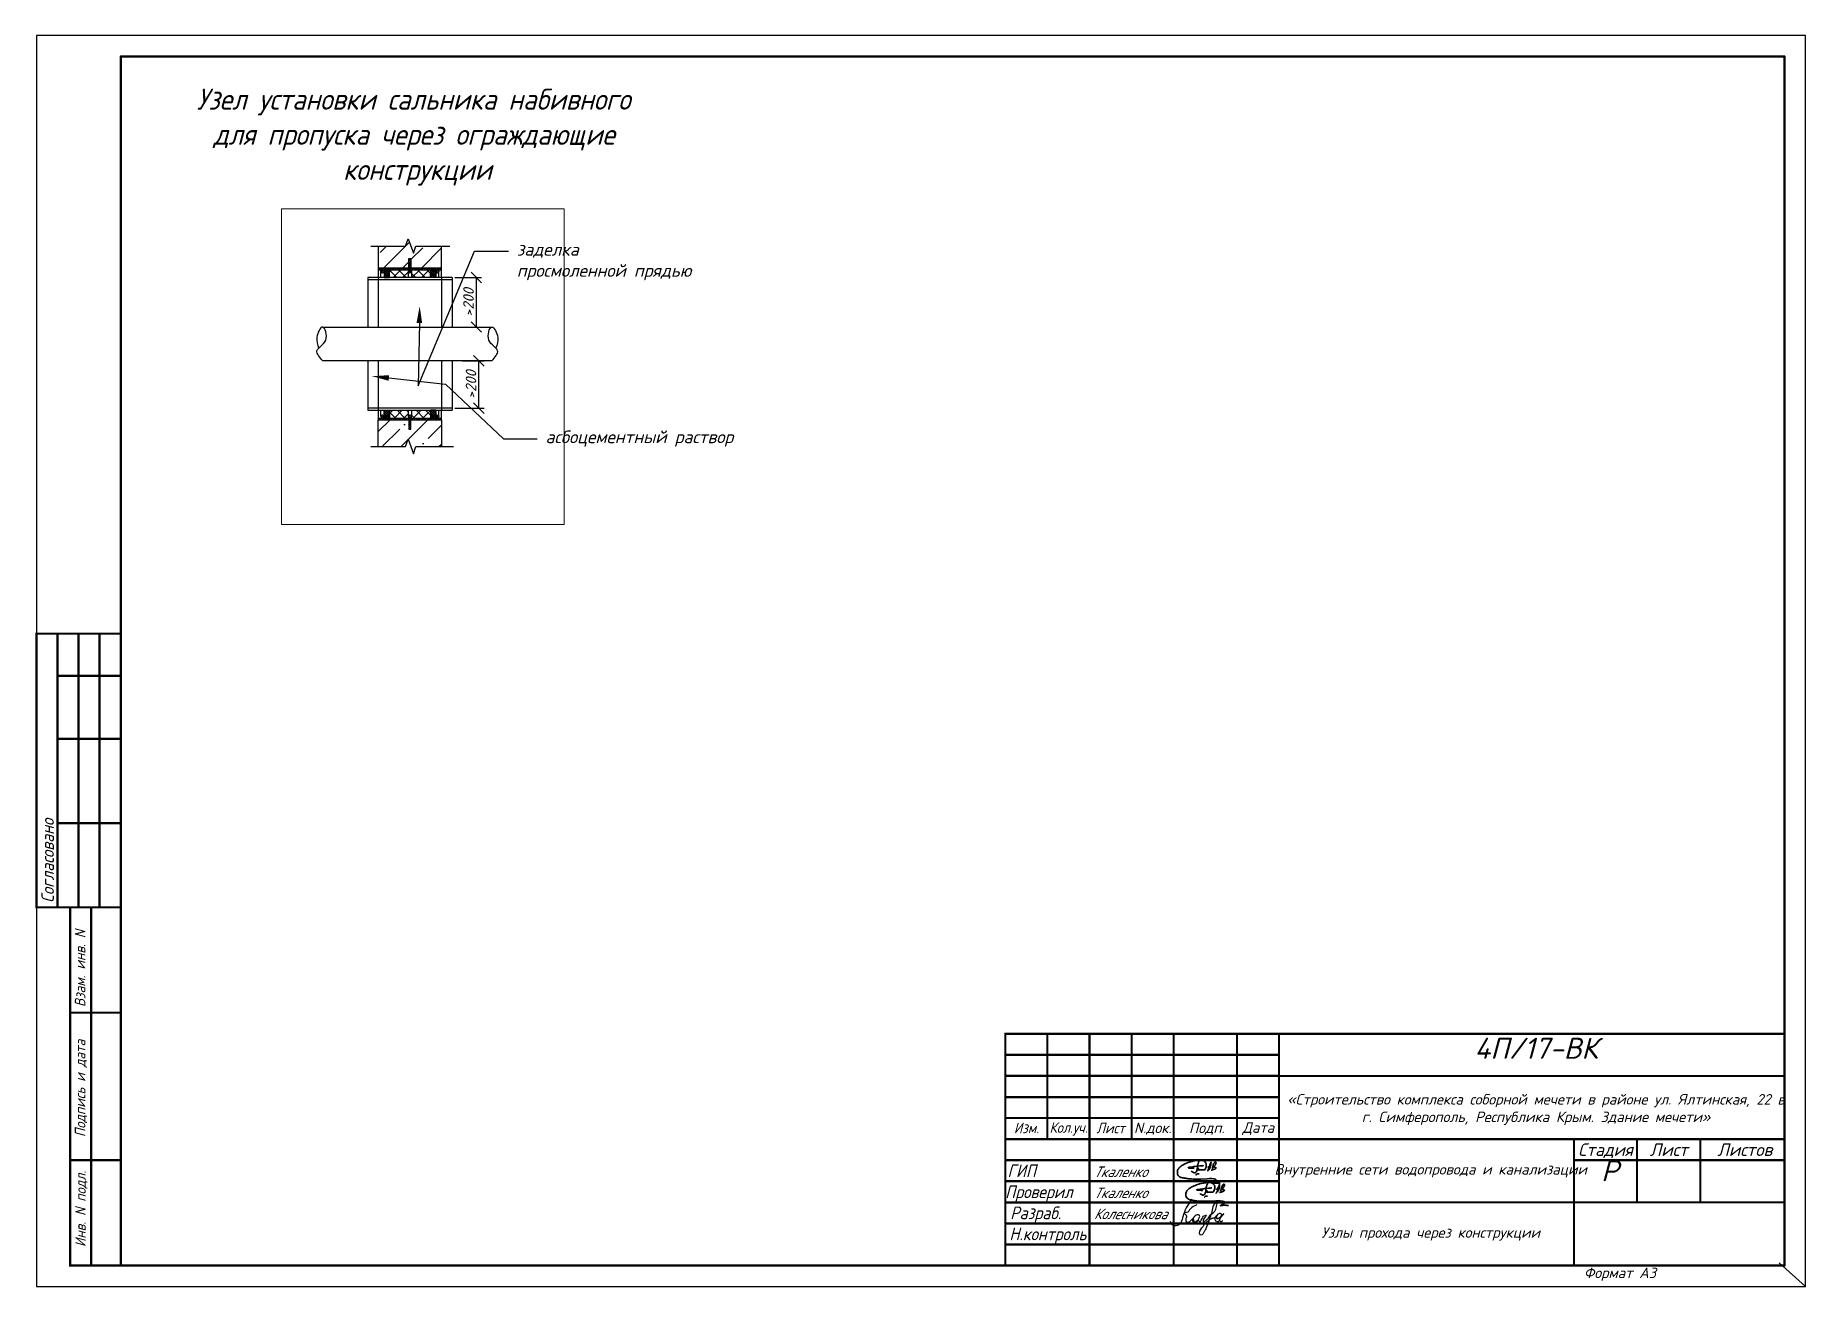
# Paper-space layout 'узлы' of a CAD drawing. Header units: millimetres. Extents: x 0 to 420, y 0 to 297.
# The model-space entities are those that its viewports show. They can reach past a viewport. Long polylines and large blocks are cut down to what shows.
import ezdxf
from ezdxf import colors
from ezdxf.entities.mleader import LeaderData, LeaderLine
from ezdxf.enums import TextEntityAlignment as Align
from ezdxf.math import Vec2, Vec3

# ---------------------------------------------------------------- set-up
doc = ezdxf.new("R2010")
doc.units = ezdxf.units.MM
doc.linetypes.add('ACAD_ISO02W100', pattern=[15, 12, -3])
for name, color, linetype, lineweight in [('text', 102, 'Continuous', 15), ('ВК_frame', 5, 'Continuous', 50), ('ВК_PI Stamp', 7, 'Continuous', 50), ('ВК_text_frame', 140, 'Continuous', 15), ('ОП', 7, 'Continuous', 25), ('основная_05', 7, 'Continuous', 50)]:
    doc.layers.add(name, color=color, linetype=linetype, lineweight=lineweight)
doc.layers.add('ВК_defpoints', color=7, linetype='Continuous', plot=False)
doc.layers.add('ВК_text', color=102, linetype='Continuous')
doc.layers.add('ВК_К1_текст', color=34, linetype='Continuous')
doc.styles.add('ISOPEUR', font='isocpeui.ttf')
doc.styles.add('note', font='isocpeur.ttf', dxfattribs={"width": 0.9, "oblique": 15})
doc.styles.add('text_frame', font='isocpeur.ttf', dxfattribs={"width": 0.9, "oblique": 15})
doc.dimstyles.new('Аннотативный', dxfattribs={"dimscale": 0, "dimtxt": 2.5, "dimasz": 2.5, "dimexe": 1.25, "dimexo": 0.625, "dimtad": 1, "dimdec": 0, "dimtxsty": 'ISOPEUR', "dimblk": 'OBLIQUE', "dimcen": 2.5, "dimclrt": 256, "dimadec": 0, "dimazin": 0, "dimtfac": 1, "dimtdec": 0, "dimtmove": 0, "dimatfit": 3, "dimfxl": 1, "dimtfillclr": 256, "dimarcsym": 0})
pattern_1 = [(45, (-38386.1686, -40300.084), (-4.49012806, 4.49012806), [])]
pattern_2 = [(45, (-38386.17, -40300.084), (-22.45064, 22.45064), []), (135, (-38386.17, -40300.084), (-22.45064, -22.45064), [])]

# ---------------------------------------------------------------- blocks, each defined once
blk = doc.blocks.new('*U90')
blk.add_lwpolyline([(0, 0), (420, 0), (420, 297), (0, 297)], close=True)
at = {"layer": 'text', "color": 0}
for p, q in [((230, 37.51), (230, 57.51)), ((230, 47.55), (230, 31.55))]:
    blk.add_line(p, q, dxfattribs=at)
at = {"layer": 'ВК_frame', "color": 0}
for p, q in [((5, 155), (5, 90)), ((10, 155), (10, 90)), ((15, 155), (15, 90)), ((20, 155), (20, 5)), ((5, 145), (20, 145)), ((5, 130), (20, 130)), ((5, 110), (20, 110)), ((295, 55), (230, 55)), ((295, 50), (230, 50)), ((295, 45), (230, 45)), ((295, 30), (230, 30)), ((295, 25), (230, 25)), ((295, 20), (230, 20)), ((295, 15), (230, 15)), ((295, 10), (230, 10)), ((230, 5), (415, 5)), ((230, 5), (415, 5)), ((230, 5), (415, 5))]:
    blk.add_line(p, q, dxfattribs=at)
at = {"layer": 'ВК_frame', "color": 0, "const_width": 0.5}
blk.add_lwpolyline([(0, 90), (20, 90), (20, 155), (0, 155)], close=True, dxfattribs=at)
for points in [[(20, 5), (8, 5), (8, 90), (20, 90)], [(13, 5), (13, 90)], [(415, 60), (230, 60), (230, 5)], [(240, 60), (240, 35)], [(250, 60), (250, 5)], [(260, 60), (260, 35)], [(270, 5), (270, 60)], [(285, 60), (285, 5)], [(295, 5), (295, 60)], [(415, 50), (295, 50)], [(295, 40), (230, 40)], [(295, 35), (230, 35)], [(415, 35), (295, 35)], [(365, 5), (365, 35)], [(380, 20), (380, 35)], [(395, 35), (395, 20)], [(365, 30), (415, 30)], [(415, 20), (295, 20)]]:
    blk.add_lwpolyline(points, dxfattribs=at)
at = {"layer": 'ВК_frame', "color": 0, "linetype": 'Continuous', "const_width": 0.5}
for points in [[(8, 65), (20, 65)], [(8, 30), (20, 30)]]:
    blk.add_lwpolyline(points, dxfattribs=at)
at = {"layer": 'основная_05'}
blk.add_lwpolyline([(20, 5), (415, 5), (415, 292), (20, 292)], close=True, dxfattribs=at)
at = {"layer": 'ВК_text_frame', "color": 0, "style": 'text_frame', "oblique": 15, "width": 0.9}
blk.add_text('Согласовано', height=3, rotation=90, dxfattribs=at).set_placement((4.15, 91.11))
at = {"layer": 'ВК_text_frame', "color": 0, "linetype": 'Continuous', "style": 'text_frame', "oblique": 15, "width": 0.9}
for s, p in [('Взам. инв. N', (11.61, 66.37)), ('Подпись и дата', (11.62, 35.49)), ('Инв. N подл.', (11.72, 9.39))]:
    blk.add_text(s, height=2.5, rotation=90, dxfattribs=at).set_placement(p)
at = {"layer": 'ВК_text_frame', "color": 0, "style": 'text_frame', "oblique": 15, "width": 0.9}
for s, p in [('Изм.', (235.02, 37.65)), ('Кол.уч.', (245.02, 37.41)), ('Лист', (255.02, 37.65))]:
    blk.add_text(s, height=2.5, dxfattribs=at).set_placement(p, align=Align.MIDDLE)
at = {"layer": 'ВК_text_frame', "color": 0, "style": 'text_frame', "oblique": 15}
for s, p in [('N.док.', (265.02, 37.49)), ('Подп.', (277.84, 37.49)), ('Дата', (290.07, 37.49))]:
    blk.add_text(s, height=2.5, dxfattribs=at).set_placement(p, align=Align.MIDDLE)
at = {"layer": 'ВК_text_frame', "color": 0, "style": 'text_frame', "oblique": 15, "width": 0.962963}
blk.add_text('Стадия', height=3, dxfattribs=at).set_placement((366, 31), (379, 31), align=Align.FIT)
at = {"layer": 'ВК_text_frame', "color": 0, "style": 'text_frame', "oblique": 15}
for s, p in [('Лист', (383, 31)), ('Листов', (399.05, 31))]:
    blk.add_text(s, height=3, dxfattribs=at).set_placement(p)
at = {"layer": 'ВК_text_frame', "color": 0, "style": 'text_frame', "oblique": 15, "width": 0.9}
for s, p in [('ГИП', (233.91, 27.5)), ('Проверил', (237.99, 22.5)), ('Разраб.', (237.22, 17.5)), ('Н.контроль', (240.12, 12.5))]:
    blk.add_text(s, height=3, dxfattribs=at).set_placement(p, align=Align.MIDDLE_CENTER)
blk = doc.blocks.new('_Oblique')
at = {"color": 0, "linetype": 'ByBlock', "lineweight": -2}
blk.add_line((-0.5, -0.5), (0.5, 0.5), dxfattribs=at)
blk = doc.blocks.new('*D448')
at = {"layer": 'Defpoints', "color": 0, "transparency": 16777216}
for p in [(99.12, 239.52), (104.9, 239.52), (96.62, 227.77)]:
    blk.add_point(p, dxfattribs=at)
at = {"layer": 'ВК_text', "color": 0, "lineweight": -2, "transparency": 16777216}
for p, q in [((99.75, 239.52), (106.15, 239.52)), ((104.9, 227.77), (104.9, 239.52)), ((97.25, 227.77), (106.15, 227.77))]:
    blk.add_line(p, q, dxfattribs=at)
at = {"layer": 'ВК_text', "color": 0, "lineweight": -2, "transparency": 16777216, "xscale": 2.5, "yscale": 2.5, "zscale": 2.5}
for p, rotation in [((104.9, 239.52), 90), ((104.9, 227.77), 270)]:
    blk.add_blockref('_Oblique', p, dxfattribs=dict(at, rotation=rotation))
at = {"layer": 'ВК_text', "transparency": 16777216, "insert": (103.03, 233.64), "char_height": 2.5, "attachment_point": 5, "rotation": 90, "style": 'ISOPEUR'}
blk.add_mtext('{\\H0.95833x;>}200', dxfattribs=at)
blk = doc.blocks.new('*D449')
at = {"layer": 'Defpoints', "color": 0, "transparency": 16777216}
for p in [(100.97, 219.77), (105.5, 219.77), (99.12, 208.52)]:
    blk.add_point(p, dxfattribs=at)
at = {"layer": 'ВК_text', "color": 0, "lineweight": -2, "transparency": 16777216}
for p, q in [((101.6, 219.77), (106.75, 219.77)), ((105.5, 208.52), (105.5, 219.77)), ((99.75, 208.52), (106.75, 208.52))]:
    blk.add_line(p, q, dxfattribs=at)
at = {"layer": 'ВК_text', "color": 0, "lineweight": -2, "transparency": 16777216, "xscale": 2.5, "yscale": 2.5, "zscale": 2.5}
for p, rotation in [((105.5, 219.77), 90), ((105.5, 208.52), 270)]:
    blk.add_blockref('_Oblique', p, dxfattribs=dict(at, rotation=rotation))
at = {"layer": 'ВК_text', "transparency": 16777216, "insert": (103.62, 214.14), "char_height": 2.5, "attachment_point": 5, "rotation": 90, "style": 'ISOPEUR'}
blk.add_mtext('{\\H0.95833x;>}200', dxfattribs=at)
blk = doc.blocks.new('A$C77FD01EB')
at = {"layer": 'ОП', "color": 5, "lineweight": 35, "ltscale": 100}
for p, q in [((10021, 9860), (10110, 10097)), ((10110, 10097), (10231, 10450)), ((10231, 10450), (10269, 10561))]:
    blk.add_line(p, q, dxfattribs=at)
for points in [[(20301, 80), (20161, 120), (20161, 120), (19392, 150), (19211, 190), (17761, 200), (17552, 144), (16951, 140), (16671, 120), (16351, 0), (17121, 400), (17375, 532), (17571, 640), (17671, 730), (17841, 820), (18015, 912), (18311, 1150), (18411, 1260), (18491, 1390), (18531, 1480), (18531, 1550), (18531, 1620), (18481, 1680), (18440, 1729), (18337, 1853), (18201, 1940), (18096, 2007), (17931, 2070), (17421, 2220), (17211, 2220), (16311, 2340), (15251, 2320), (14191, 2240), (11201, 2110), (10520, 2080), (9251, 2080), (8431, 2080), (7561, 2080), (6791, 2150), (6182, 2206), (5211, 2270), (4881, 2340), (4511, 2380), (4321, 2380), (4121, 2450), (3921, 2460), (3611, 2476), (3401, 2530), (3127, 2601), (2861, 2601), (2671, 2660), (2501, 2660), (2381, 2710), (1971, 2810), (1646, 2889), (1301, 3070), (1121, 3160), (993, 3224), (851, 3350), (541, 3670), (374, 3843), (111, 4360), (0, 4579), (0, 4810), (1, 5610), (2, 5860), (101, 6260), (231, 6560), (322, 6769), (501, 6990), (691, 7270), (991, 7590), (1281, 7880), (1631, 8130), (1882, 8309), (2146, 8498), (2561, 8730), (3261, 9130), (3611, 9300), (3974, 9476), (4411, 9650), (5081, 9900), (5601, 10070), (6131, 10230), (6434, 10321), (7031, 10490), (7391, 10580), (8341, 10740), (9051, 10850), (9490, 10918), (10051, 10950), (11081, 10950), (11691, 10950), (12131, 10850), (12571, 10680), (12911, 10500), (13181, 10260), (13421, 9920), (13521, 9740), (13601, 9550), (13661, 9390), (13701, 9060), (13701, 8700), (13701, 8360), (13681, 8090), (13611, 7760), (13511, 7390), (13391, 7140), (13151, 6670), (12951, 6490), (12811, 6470), (12671, 6490), (12501, 6480), (12371, 6430), (12181, 6410), (12101, 6420), (11971, 6470), (11721, 6500), (11541, 6450), (11352, 6400), (11111, 6440), (10931, 6440), (10621, 6440), (10271, 6330), (10271, 6330), (10271, 6330), (10271, 6330), (10271, 6330), (10271, 6330), (10271, 6330), (10271, 6330), (10271, 6330), (10271, 6330), (10271, 6330), (10271, 6330), (10271, 6330), (10271, 6330), (10271, 6330), (10271, 6330), (10271, 6330), (10271, 6330), (10271, 6330), (10271, 6330), (10271, 6330), (10271, 6330), (10271, 6330), (10271, 6330), (10271, 6330)], [(7981, 7090), (7911, 7150), (7841, 7190), (7776, 7228), (7671, 7250), (7511, 7270), (7371, 7288), (7141, 7310), (6981, 7320), (6781, 7332), (6541, 7340), (6281, 7340), (5941, 7340), (5441, 7340), (5341, 7360), (5268, 7375), (5231, 7410), (5185, 7454), (5140, 7498), (5161, 7550), (5231, 7570), (5408, 7621), (5781, 7670), (6181, 7710), (6811, 7790), (7321, 7880), (7901, 7990), (8481, 8080), (9051, 8160), (9481, 8200), (9901, 8240), (10741, 8330), (11471, 8400), (11961, 8440), (12211, 8460), (12261, 8450), (12321, 8430)], [(6581, 5840), (6851, 5640), (6973, 5549), (7191, 5460), (7411, 5370), (7721, 5190), (8061, 5060), (8261, 5020), (8431, 5030), (8581, 5130), (8771, 5310), (8961, 5510), (9121, 5700), (9211, 5940), (9305, 6189), (9421, 6640), (9461, 6980), (9531, 7500), (9601, 8130), (9703, 8843)], [(9703, 8843), (9751, 9090), (9811, 9250), (9871, 9420), (9931, 9620), (10021, 9860)], [(14361, 5770), (14461, 6080), (14651, 6430), (14823, 6747), (14971, 7200), (15121, 7650), (15251, 8230), (15391, 8590), (15492, 8850), (15628, 9198), (15791, 9660), (15891, 9940), (15961, 10080), (15981, 10090), (16001, 10090), (16011, 10090), (16031, 10080), (16031, 10060), (16011, 9960), (15989, 9847), (15953, 9668), (15941, 9420), (15931, 9220), (15921, 9020), (15911, 8810), (15891, 8630), (15881, 8540), (15801, 8310), (15741, 8070), (15611, 7860), (15381, 7350), (15191, 6929), (15046, 6608), (14975, 6449)], [(18146, 10200), (18251, 10160), (18311, 10080), (18351, 9980), (18381, 9830), (18381, 9670), (18361, 9570), (18331, 9420), (18261, 9240), (18091, 8950), (18023, 8833), (17921, 8730), (17751, 8550), (17571, 8360), (17471, 8240), (17341, 8090), (17271, 7960), (17241, 7850), (17261, 7760), (17371, 7710), (17531, 7670), (17821, 7670), (17941, 7650), (18081, 7600), (18241, 7520), (18311, 7450), (18361, 7370), (18371, 7350), (18361, 7310), (18331, 7240), (18171, 7100), (18059, 7002), (17801, 6840), (17481, 6720), (17261, 6640), (17059, 6566), (16771, 6480), (16591, 6430), (16411, 6390), (16191, 6320), (15999, 6259)], [(16511, 6900), (16621, 7330), (16701, 7590), (16780, 7844), (17081, 8910), (17211, 9250), (17371, 9530), (17581, 9810), (17791, 10060), (17931, 10160), (18071, 10200), (18146, 10200)], [(10321, 4530), (10121, 4570), (9992, 4596), (9821, 4603), (9561, 4577), (9358, 4516), (9231, 4400), (9085, 4266), (8981, 4172), (8891, 4020), (8931, 4140), (8950, 4197), (8931, 4250), (8916, 4292), (8841, 4350)], [(9921, 7350), (9841, 7130), (9801, 6900), (9743, 6566), (9700, 6320), (9679, 6199)], [(10191, 7290), (10121, 7060), (10060, 6857), (10001, 6663), (9950, 6497), (9950, 6350)], [(14441, 7690), (14561, 7820), (14711, 7880), (14930, 7968), (15281, 7968), (15801, 7968), (15871, 7960)]]:
    blk.add_lwpolyline(points, dxfattribs=at)
blk = doc.blocks.new('подпис_колесникова')
at = {"layer": 'ОП', "lineweight": 25, "ltscale": 100}
for points in [[(1454714, 104026), (1454520, 103670), (1454372, 103401), (1454251, 103421), (1454207, 103498)], [(1454830, 103890), (1454680, 103800), (1454589, 103709), (1454528, 103701), (1454583, 103648), (1454568, 103539), (1454590, 103482), (1454650, 103490), (1454684, 103516), (1454759, 103591), (1454739, 103571), (1454726, 103521), (1454729, 103510), (1454770, 103482), (1454840, 103501), (1454881, 103568), (1454899, 103631), (1454888, 103649), (1454850, 103659), (1454840, 103659), (1454797, 103635), (1454771, 103609), (1454749, 103570), (1454749, 103560), (1454770, 103490), (1454870, 103519), (1454900, 103489), (1454939, 103530), (1455021, 103641), (1455050, 103650), (1454999, 103561), (1454980, 103509), (1454988, 103491), (1455030, 103510), (1455115, 103595), (1455152, 103659), (1455190, 103680), (1455301, 103851), (1455311, 103969), (1455231, 103889), (1455190, 103729), (1455142, 103585), (1455110, 103482), (1455070, 103391), (1455033, 103299), (1454999, 103241), (1454981, 103209), (1454961, 103180), (1454910, 103180), (1454899, 103220), (1454980, 103380), (1455071, 103491), (1455134, 103536), (1455210, 103580), (1455280, 103599), (1455303, 103638), (1455261, 103565), (1455296, 103504), (1455360, 103504), (1455367, 103531), (1455404, 103594), (1455419, 103650), (1455411, 103680), (1455380, 103689), (1455351, 103681), (1455320, 103660), (1455300, 103621), (1455299, 103571), (1455470, 103680), (1455372, 103535), (1455378, 103510), (1455420, 103499), (1455440, 103510), (1455440, 103519)]]:
    blk.add_spline(points, degree=3, dxfattribs=at)

msp = doc.modelspace()

# ---------------------------------------------------------------- hatches: boundary and pattern name
h = msp.add_hatch()
h.set_pattern_fill('ANSI35', color=256, scale=20, style=0)
h.set_pattern_definition([(45, (-38636.17, -37047.43), (-89.80256, 89.80256), []), (45, (-38546.37, -37047.43), (-89.80256, 89.80256), [158.75, -31.75, 0, -31.75])])
h.paths.add_polyline_path([(40177.5, 6257.7), (40167.5, 6257.7), (40167.5, 6298.7), (40177.5, 6298.7)], flags=16)
h.paths.add_polyline_path([(40322.5, 6253.7), (40322.5, 6358.4), (40201.3, 6358.4), (40188.8, 6324), (40163.8, 6392.7), (40151.3, 6358.4), (40022.5, 6358.4), (40022.5, 6253.7)])
h = msp.add_hatch()
h.set_pattern_fill('ANSI31', color=256, scale=2, style=0)
h.set_pattern_definition(pattern_1)
h.paths.add_polyline_path([(40322.5, 6253.7), (40022.5, 6253.7), (40022.5, 6245.7), (40322.5, 6245.7)])
h = msp.add_hatch()
h.set_pattern_fill('ANSI31', color=256, scale=2, style=0)
h.set_pattern_definition(pattern_1)
h.paths.add_polyline_path([(40050, 6237.2, 1), (40035, 6237.2, 1)])
h.paths.add_polyline_path([(40165, 6237.2, 1), (40180, 6237.2, 1)])
h.paths.add_polyline_path([(40295, 6237.2, 1), (40310, 6237.2, 1)])
h = msp.add_hatch()
h.set_pattern_fill('ANSI37', color=256, scale=2, style=0)
h.set_pattern_definition([(45, (-38386.1686, -37047.4334), (-4.49012806, 4.49012806), []), (135, (-38386.1686, -37047.4334), (-4.49012806, -4.49012806), [])])
h.paths.add_polyline_path([(40075, 6245.7), (40050, 6245.7), (40050, 6208.7), (40075, 6208.7)])
h = msp.add_hatch()
h.set_pattern_fill('ANSI37', color=256, scale=10, style=0)
h.set_pattern_definition(pattern_2)
h.paths.add_polyline_path([(40270, 6245.7), (40172.5, 6245.7), (40172.5, 6244.7, -0.414214), (40180, 6237.2), (40180, 6208.7), (40270, 6208.7)])
h.paths.add_polyline_path([(40165, 6237.2, -0.414214), (40172.5, 6244.7), (40172.5, 6245.7), (40075, 6245.7), (40075, 6208.7), (40165, 6208.7)])
h = msp.add_hatch()
h.set_pattern_fill('ANSI31', color=256, scale=2, style=0)
h.set_pattern_definition([(45, (-38636.1686, -35741.7203), (-4.49012806, 4.49012806), [])])
h.paths.add_polyline_path([(40177.5, 6298.7), (40172.5, 6298.7), (40172.5, 6257.7), (40177.5, 6257.7)])
h.paths.add_polyline_path([(40172.5, 6298.7), (40167.5, 6298.7), (40167.5, 6257.7), (40172.5, 6257.7)])
h = msp.add_hatch()
h.set_pattern_fill('ANSI37', color=256, scale=2, style=0)
h.set_pattern_definition([(135, (118731.092, -37047.4334), (4.49012806, 4.49012806), []), (45, (118731.092, -37047.4334), (4.49012806, -4.49012806), [])])
h.paths.add_polyline_path([(40270, 6208.7), (40295, 6208.7), (40295, 6245.7), (40270, 6245.7)])
h = msp.add_hatch()
h.set_pattern_fill('ANSI31', color=256, scale=2, style=0)
h.set_pattern_definition(pattern_1)
h.paths.add_polyline_path([(40035, 5550.2, 1), (40050, 5550.2, 1)])
h.paths.add_polyline_path([(40180, 5550.2, 1), (40165, 5550.2, 1)])
h.paths.add_polyline_path([(40295, 5550.2, 1), (40310, 5550.2, 1)])
h.paths.add_polyline_path([(40322.5, 5541.7), (40022.5, 5541.7), (40022.5, 5533.7), (40322.5, 5533.7)])
h.paths.add_polyline_path([(40177.5, 5529.7), (40167.5, 5529.7), (40167.5, 5488.7), (40177.5, 5488.7)])
h = msp.add_hatch()
h.set_pattern_fill('ANSI37', color=256, scale=2, style=0)
h.set_pattern_definition([(315, (-38386.1686, 48834.903), (-4.49012806, -4.49012806), []), (225, (-38386.1686, 48834.903), (-4.49012806, 4.49012806), [])])
h.paths.add_polyline_path([(40075, 5578.7), (40050, 5578.7), (40050, 5541.7), (40075, 5541.7)])
h = msp.add_hatch()
h.set_pattern_fill('ANSI37', color=256, scale=10, style=0)
h.set_pattern_definition(pattern_2)
h.paths.add_polyline_path([(40270, 5578.7), (40180, 5578.7), (40180, 5550.2, -0.414214), (40172.5, 5542.7), (40172.5, 5541.7), (40270, 5541.7)])
h.paths.add_polyline_path([(40165, 5578.7), (40075, 5578.7), (40075, 5541.7), (40172.5, 5541.7), (40172.5, 5542.7, -0.414214), (40165, 5550.2)])
h = msp.add_hatch()
h.set_pattern_fill('ANSI37', color=256, scale=2, style=0)
h.set_pattern_definition([(225, (118731.092, 48834.903), (4.49012806, -4.49012806), []), (315, (118731.092, 48834.903), (4.49012806, 4.49012806), [])])
h.paths.add_polyline_path([(40270, 5541.7), (40295, 5541.7), (40295, 5578.7), (40270, 5578.7)])
h = msp.add_hatch()
h.set_pattern_fill('ANSI35', color=256, scale=20, style=0)
h.set_pattern_definition([(45, (-38386.17, -37010.08), (-89.80256, 89.80256), []), (45, (-38296.37, -37010.08), (-89.80256, 89.80256), [158.75, -31.75, 0, -31.75])])
h.paths.add_polyline_path([(40177.5, 5488.7), (40167.5, 5488.7), (40167.5, 5529.7), (40177.5, 5529.7)], flags=16)
h.paths.add_polyline_path([(40322.5, 5406.4), (40322.5, 5533.7), (40022.5, 5533.7), (40022.5, 5406.4), (40151.3, 5406.4), (40163.8, 5440.8), (40188.8, 5372.1), (40201.3, 5406.4)])

# ---------------------------------------------------------------- linework, layer by layer
for p, q in [((40172.5, 6244.7), (40172.5, 6245.7)), ((39972.5, 6208.7), (39972.5, 5973.7)), ((40022.5, 6208.7), (40022.5, 5973.7)), ((40322.5, 6208.7), (40322.5, 5973.7)), ((40372.5, 6208.7), (40372.5, 5973.7)), ((39972.5, 5813.7), (39972.5, 5578.7)), ((40022.5, 5813.7), (40022.5, 5578.7)), ((40322.5, 5813.7), (40322.5, 5578.7)), ((40372.5, 5813.7), (40372.5, 5578.7)), ((40172.5, 5542.7), (40172.5, 5541.7))]:
    msp.add_line(p, q)
for points in [[(39987.2, 6358.4), (40151.3, 6358.4), (40163.8, 6392.7), (40188.8, 6324), (40201.3, 6358.4), (40361.2, 6358.4)], [(40022.5, 6358.4), (40022.5, 6253.7), (40322.5, 6253.7), (40322.5, 6358.4)], [(40322.5, 6208.7), (40322.5, 6253.7), (40022.5, 6253.7), (40022.5, 6208.7)], [(40022.5, 6245.7), (40322.5, 6245.7)], [(40035, 6208.7), (40035, 6237.2)], [(40050, 6237.2), (40050, 6208.7)], [(40165, 6208.7), (40165, 6237.2)], [(40180, 6237.2), (40180, 6208.7)], [(40295, 6237.2), (40295, 6208.7)], [(40310, 6208.7), (40310, 6237.2)], [(40372.5, 6208.7), (39972.5, 6208.7)], [(39972.5, 5578.7), (40372.5, 5578.7)], [(40022.5, 5578.7), (40022.5, 5533.7), (40322.5, 5533.7), (40322.5, 5578.7)], [(40035, 5550.2), (40035, 5578.7)], [(40050, 5578.7), (40050, 5550.2)], [(40165, 5550.2), (40165, 5578.7)], [(40180, 5578.7), (40180, 5550.2)], [(40295, 5578.7), (40295, 5550.2)], [(40310, 5550.2), (40310, 5578.7)], [(40022.5, 5541.7), (40322.5, 5541.7)], [(40022.5, 5406.4), (40022.5, 5533.7), (40322.5, 5533.7), (40322.5, 5406.4)], [(39987.2, 5406.4), (40151.3, 5406.4), (40163.8, 5440.8), (40188.8, 5372.1), (40201.3, 5406.4), (40379.7, 5406.4)]]:
    msp.add_lwpolyline(points)
for points in [[(40050, 6208.7), (40075, 6208.7), (40075, 6245.7), (40050, 6245.7)], [(40167.5, 6298.7), (40177.5, 6298.7), (40177.5, 6257.7), (40167.5, 6257.7)], [(40295, 6208.7), (40270, 6208.7), (40270, 6245.7), (40295, 6245.7)], [(40050, 5578.7), (40075, 5578.7), (40075, 5541.7), (40050, 5541.7)], [(40295, 5578.7), (40270, 5578.7), (40270, 5541.7), (40295, 5541.7)], [(40167.5, 5488.7), (40177.5, 5488.7), (40177.5, 5529.7), (40167.5, 5529.7)]]:
    msp.add_lwpolyline(points, close=True)
at = {"linetype": 'ACAD_ISO02W100'}
for points in [[(40372.5, 6198.7), (39972.5, 6198.7)], [(40372.5, 5588.7), (39972.5, 5588.7)]]:
    msp.add_lwpolyline(points, dxfattribs=at)
for centre in [(40042.5, 6237.2), (40172.5, 6237.2), (40302.5, 6237.2), (40042.5, 5550.2), (40172.5, 5550.2), (40302.5, 5550.2)]:
    msp.add_circle(centre, 7.5)
at = {"layer": 'ВК_К1_текст'}
for p, q in [((39758.4, 5973.7), (40561.8, 5973.7)), ((40561.8, 5813.7), (39758.4, 5813.7))]:
    msp.add_line(p, q, dxfattribs=at)
for points in [[(39758.4, 5813.7), (39731.1, 5860.8), (39772.5, 5911.9), (39758.4, 5973.7), (39730.4, 5924.9), (39739, 5875.3)], [(40561.8, 5813.7), (40589, 5860.8), (40547.6, 5911.9), (40561.8, 5973.7), (40589.7, 5924.9), (40581.1, 5875.3)]]:
    msp.add_spline(points, degree=3, dxfattribs=at)

psp = doc.layouts.new('узлы')

# ---------------------------------------------------------------- linework, layer by layer
at = {"layer": 'ВК_defpoints'}
psp.add_line((414.218, 5.62), (420.461, 0), dxfattribs=at)

# ---------------------------------------------------------------- block references
psp.add_blockref('*U90', (0.461, 0))
at = {"layer": 'ОП', "lineweight": 25, "ltscale": 100, "xscale": 0.0005, "yscale": 0.0005, "zscale": 0.0005}
for p in [(271.312, 24.477), (273.334, 19.202)]:
    psp.add_blockref('A$C77FD01EB', p, dxfattribs=at)
at = {"layer": 'ОП', "lineweight": 25, "xscale": 0.01, "yscale": 0.01, "zscale": 0.01}
psp.add_blockref('подпис_колесникова', (-14272.388, -1019.523), dxfattribs=at)

# ---------------------------------------------------------------- texts
at = {"layer": 'ВК_PI Stamp', "linetype": 'Continuous', "lineweight": 25, "style": 'ISOPEUR', "oblique": 15, "width": 0.9}
for s, p in [('Ткаленко', (251.461, 26)), ('Ткаленко', (251.461, 21)), ('Колесникова', (251.461, 16))]:
    psp.add_text(s, height=2.5, dxfattribs=at).set_placement(p)
at = {"layer": 'ВК_PI Stamp', "linetype": 'Continuous', "lineweight": 25, "style": 'ISOPEUR'}
for s, insert, char_height, width, attachment_point in [('4П/17-ВК{\\H1.4167x; }', (356.461, 59.071), 5, 120, 2), ('«Строительство комплекса соборной мечети в районе ул. Ялтинская, 22 в г. Симферополь, Республика Крым. Здание мечети»', (356.461, 42.035), 2.5, 120, 5), ('Р{\\H1.4167x; }', (373.961, 30), 5, 15, 2), ('Внутренние сети водопровода и канализации', (331.461, 27.5), 2.5, 70, 5), ('Узлы прохода через конструкции{\\H1.4167x; }', (331.461, 12.5), 2.5, 70, 5), ('Формат А3{\\H1.4167x; }', (376.406, 2.93), 2.5, 22.74946, 5)]:
    psp.add_mtext(s, dxfattribs=dict(at, insert=insert, char_height=char_height, width=width, attachment_point=attachment_point))
at = {"layer": 'ВК_text', "insert": (34.191, 284.363), "char_height": 5, "attachment_point": 1, "style": 'note'}
psp.add_mtext_dynamic_manual_height_columns('\\pi4.3325;Узел установки сальника набивного\\P\\pi8.27;для пропуска через ограждающие \\P\\pi39.071;конструкции', width=113.72982, gutter_width=12.5, heights=[0], dxfattribs=at)

# ---------------------------------------------------------------- dimensions: what is measured, and where the dimension line sits
at = {"layer": 'ВК_text'}
for base, p1, p2, override, picture, middle in [((104.901, 239.517), (96.622, 227.767), (99.122, 239.517), {"dimscale": 0, "dimlfac": -20.000004, "dimtix": 0, "dimtofl": 1, "dimtmove": 0, "dimatfit": 3}, '*D448', (103.026, 233.642)), ((105.495, 219.767), (99.122, 208.517), (100.974, 219.767), {"dimscale": 0, "dimlfac": -20, "dimtix": 0, "dimtofl": 1, "dimtmove": 0, "dimatfit": 3}, '*D449', (103.62, 214.142))]:
    dim = psp.add_linear_dim(base=base, p1=p1, p2=p2, angle=90, text='{\\H0.95833x;>}200', dimstyle='Аннотативный', override=override, dxfattribs=at)
    dim.commit()
    dim.dimension.update_dxf_attribs({"geometry": picture, "text_midpoint": middle})

# ---------------------------------------------------------------- leaders
ml = psp.add_multileader_mtext('Standard', dxfattribs=at)
ml.set_content('заделка\\Pпросмоленной прядью', color=256, style='ISOPEUR')
ml.set_leader_properties()
ml.build(insert=Vec2(0, 0))
ctx = ml.context
ctx.base_point, ctx.char_height, ctx.plane_origin = Vec3(112.491, 245.747), 3, Vec3(95.011, 232.746)
notes = []
notes.append((ctx, [(0, (1, 1, 0), (104.491, 245.747), (1, 0), 8, [(1, [(91.438, 232.746), (91.064, 213.798)], 0, [])])]))
ctx.mtext.insert, ctx.mtext.flow_direction = Vec3(114.491, 247.697), 5
ml = psp.add_multileader_mtext('Standard', dxfattribs=at)
ml.set_content('асбоцементный раствор', color=256, style='ISOPEUR')
ml.set_leader_properties()
ml.build(insert=Vec2(0, 0))
ctx = ml.context
ctx.base_point, ctx.char_height, ctx.plane_origin = Vec3(119.316, 201.258), 3, Vec3(101.836, 188.257)
notes.append((ctx, [(0, (1, 1, 0), (111.316, 201.258), (1, 0), 8, [(1, [(80.125, 216.112), (97.583, 214.238)], 0, [])])]))
ctx.mtext.insert, ctx.mtext.flow_direction = Vec3(121.316, 203.208), 5
for ctx, leaders in notes:
    for number, flags, end, landing, length, lines in leaders:
        leader = LeaderData()
        leader.index, (leader.has_last_leader_line, leader.has_dogleg_vector, leader.attachment_direction) = number, flags
        leader.last_leader_point, leader.dogleg_vector, leader.dogleg_length = Vec3(end), Vec3(landing), length
        for number, points, colour, breaks in lines:
            line = LeaderLine()
            line.index, line.vertices, line.color, line.breaks = number, Vec3.list(points), colors.encode_raw_color(colour), breaks
            leader.lines.append(line)
        ctx.leaders.append(leader)

# ---------------------------------------------------------------- viewports
at = {"layer": 'ВК_defpoints'}
psp.add_viewport(center=(92.181, 218.353), size=(67.045, 74.9508), view_center_point=(40233.646, 5785.461), view_height=1499.0154, dxfattribs=at)

doc.saveas('drawing.dxf')
